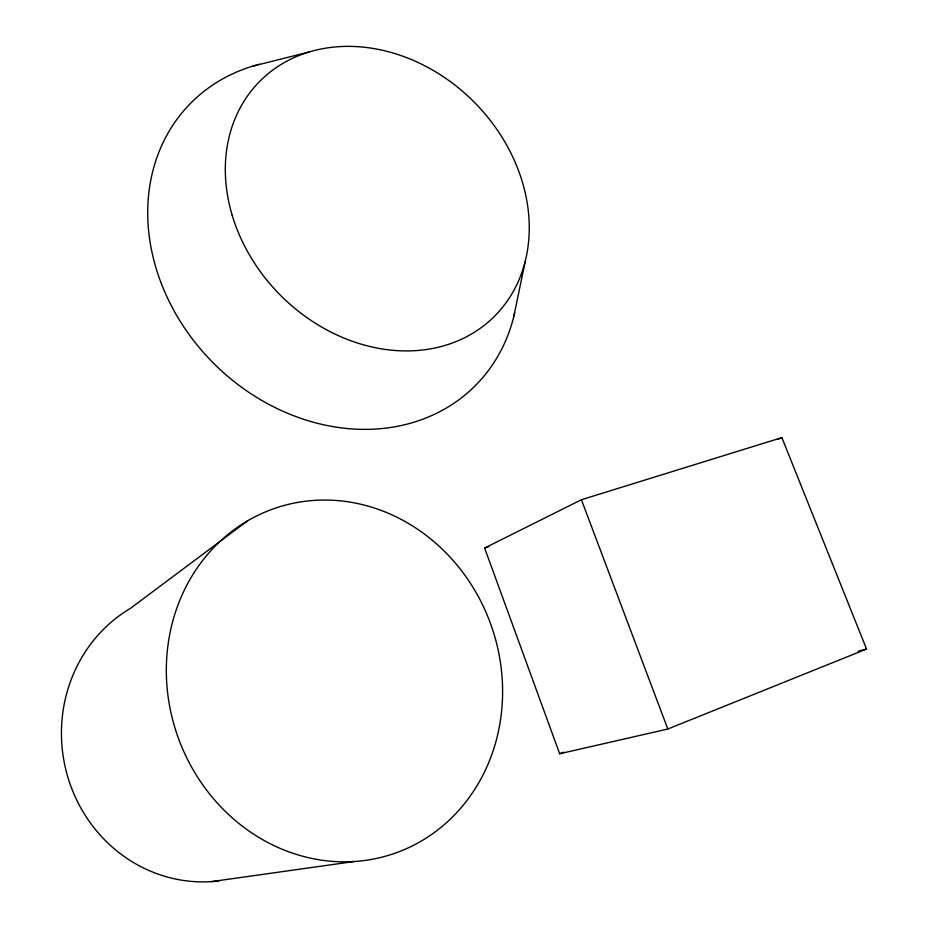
<?xml version="1.0" encoding="UTF-8"?>
<svg xmlns="http://www.w3.org/2000/svg" width="928" height="928" viewBox="0 0 928 928"><rect width="100%" height="100%" fill="white"/><g stroke="black" fill="none" stroke-linecap="round" stroke-linejoin="round"><path stroke-width="1.39" d="M513.741 316.726L525.283 261.128M247.521 520.863L130.442 608.35A146.241 138.632 79.8 0 0 68.927 780.61A146.241 138.632 79.8 0 0 218.706 880.939M484.625 548.03L581.415 499.728L781.875 437.61L866.543 649.032L667.812 729.025L559.665 753.756L484.625 548.03L488.754 546.731M777.931 439.443L781.875 437.61M559.665 753.756L563.702 752.156M858.191 651.178L866.543 649.032M252.857 66.12L308.873 52.072M211.63 881.6L354.194 861.509A182.619 166.251 70.6 0 0 469.208 581.45A182.619 166.251 70.6 0 0 179.997 599.836A182.619 166.251 70.6 0 0 354.194 861.509M581.415 499.728L667.812 729.025M514.715 312.574A200.483 168.757 44.7 0 1 215.934 365.597A200.483 168.757 44.7 0 1 259.608 64.241M232.197 215.261A166.066 136.776 45.3 0 0 489.021 321.401A166.066 136.776 45.3 0 0 410.675 59.253A166.066 136.776 45.3 0 0 232.197 215.261"/></g></svg>
